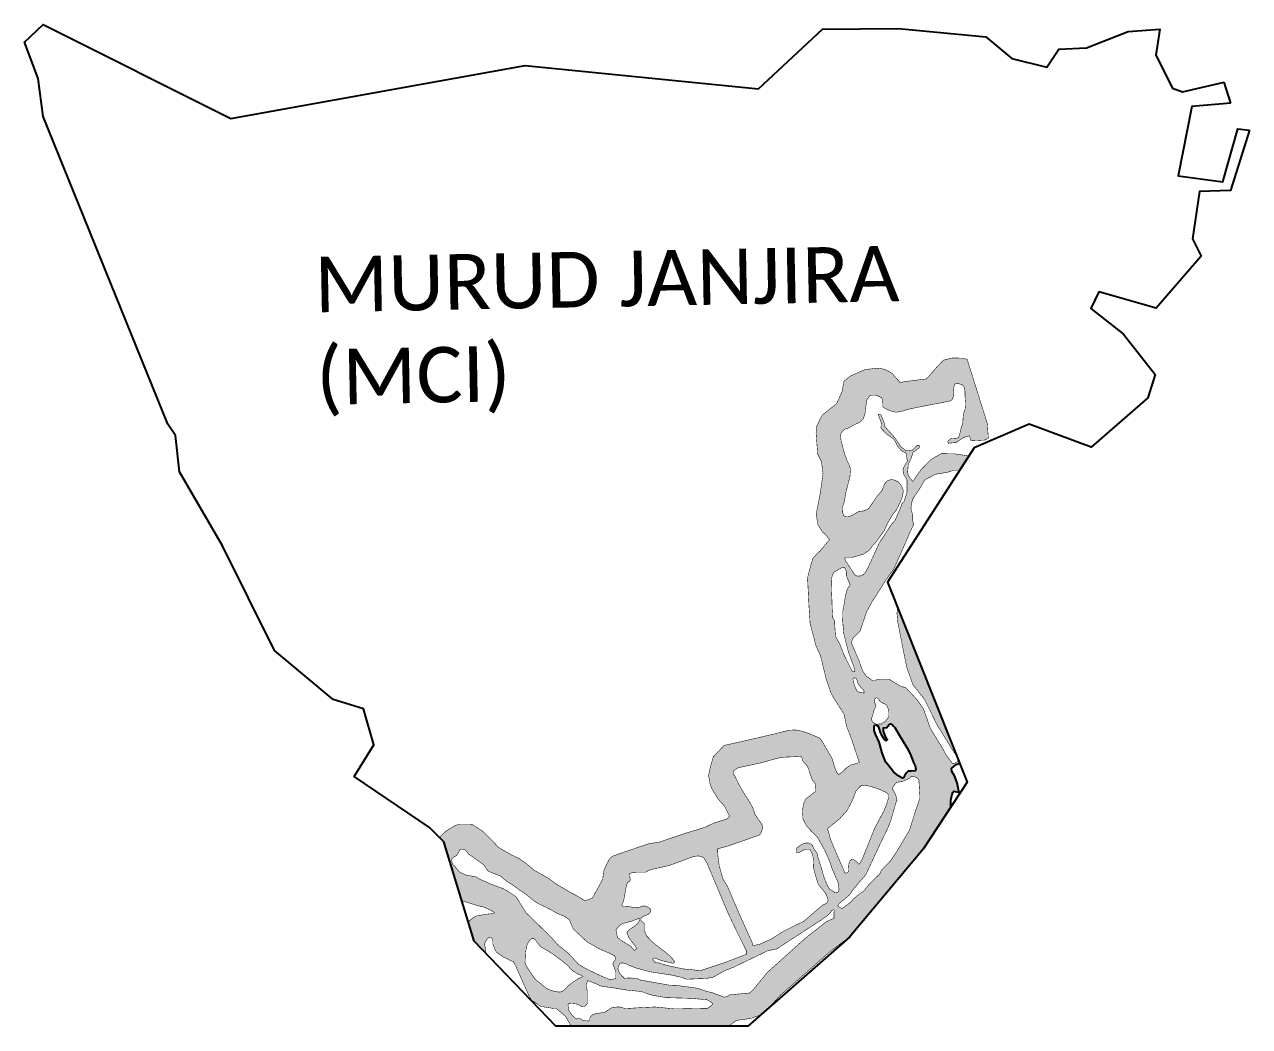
# Model space of a CAD drawing. Header units: metres. Extents: x 283713 to 286112, y 2026363 to 2028326.
import ezdxf

# ---------------------------------------------------------------- set-up
doc = ezdxf.new("R2010")
doc.units = ezdxf.units.M
for name, color, linetype in [('MANGROOVE BUFFER ZONE', 120, 'Continuous'), ('village', 3, 'Continuous'), ('VILLAGE NAME', 250, 'Continuous')]:
    doc.layers.add(name, color=color, linetype=linetype)
doc.styles.get("Standard").update_dxf_attribs({"font": 'simplex.shx'})

msp = doc.modelspace()

# ---------------------------------------------------------------- hatches: boundary and pattern name
at = {"layer": 'MANGROOVE BUFFER ZONE'}
h = msp.add_hatch(dxfattribs=at)
h.set_pattern_fill('GRASS', color=256)
h.paths.add_polyline_path([(285460.1, 2027004.6), (285448.2, 2027017.2), (285443.2, 2027022.4), (285439.3, 2027027), (285435.9, 2027028.2), (285432.1, 2027028.4), (285422.8, 2027033.2), (285417.4, 2027036.7), (285413.2, 2027039), (285406.2, 2027043.7), (285402.7, 2027043.7), (285385.9, 2027043.7), (285381.9, 2027042.6), (285378.2, 2027040.5), (285374.1, 2027040.3), (285367.3, 2027046), (285361.9, 2027049.2), (285354.9, 2027059), (285347.2, 2027080.3), (285332.1, 2027115.4), (285335.8, 2027124), (285349.4, 2027137.8), (285362.8, 2027176.6), (285373, 2027195.2), (285400.9, 2027239.1), (285415.5, 2027259.4), (285438.1, 2027309.9), (285446, 2027328.6), (285454.7, 2027347.7), (285451.8, 2027354.6), (285451.8, 2027367.2), (285449.1, 2027378.3), (285451.4, 2027392.8), (285453.7, 2027398.5), (285464.6, 2027414.1), (285476.4, 2027434.2), (285497.9, 2027445.3), (285503.9, 2027445.9), (285523.5, 2027449.6), (285530.9, 2027452.3), (285544, 2027452.3), (285562.6, 2027481), (285558.3, 2027481.5), (285534.5, 2027485), (285508.3, 2027485.4), (285488, 2027473.7), (285468.5, 2027453.6), (285459.5, 2027440.8), (285453.1, 2027430.9), (285450.9, 2027433.1), (285443.6, 2027443), (285442.6, 2027449.7), (285443.9, 2027464.7), (285448.9, 2027474.8), (285453.8, 2027489.3), (285457.6, 2027490.7), (285461.5, 2027494.1), (285465, 2027496.5), (285466.2, 2027499.4), (285465, 2027501.6), (285461.8, 2027501.9), (285457.9, 2027498.1), (285450.9, 2027491.7), (285444.8, 2027491), (285438, 2027492), (285429.4, 2027499.1), (285417.2, 2027517.2), (285398.3, 2027537.9), (285396.5, 2027546.5), (285393, 2027555.2), (285390.9, 2027561.2), (285384.8, 2027563.1), (285385.5, 2027560.5), (285391.1, 2027545.8), (285390.7, 2027539.3), (285390, 2027535.6), (285400.9, 2027524.4), (285415.8, 2027513.5), (285421.1, 2027504.6), (285422.6, 2027500.6), (285429.9, 2027491.5), (285435, 2027488.8), (285439.4, 2027486.8), (285442.2, 2027470.8), (285437.7, 2027464), (285434.6, 2027457.9), (285433.5, 2027453.5), (285434.8, 2027444.9), (285438.1, 2027439.8), (285441.5, 2027433.9), (285441.5, 2027417.2), (285441.5, 2027412.7), (285441.5, 2027409.8), (285435.7, 2027391.7), (285431.6, 2027387.6), (285430.2, 2027383.4), (285418.1, 2027354.9), (285411.4, 2027347.5), (285397.1, 2027325.6), (285387, 2027310.3), (285364.9, 2027261.8), (285359.3, 2027252), (285354.1, 2027247.4), (285349.9, 2027245.7), (285343.5, 2027245.5), (285338.7, 2027248.6), (285323, 2027272.7), (285320.8, 2027274.6), (285319.9, 2027278.6), (285320.2, 2027282), (285334.3, 2027282.1), (285356.3, 2027288.5), (285368.1, 2027296.7), (285374.9, 2027306.3), (285381.6, 2027312.9), (285387.1, 2027321.2), (285396.6, 2027333.8), (285402.5, 2027347.8), (285410.5, 2027361.1), (285413.1, 2027366), (285421, 2027375.4), (285431.5, 2027398.2), (285433.2, 2027406.3), (285434.1, 2027411.7), (285433.5, 2027416.1), (285429.4, 2027424), (285426.9, 2027427.3), (285424, 2027430.1), (285416.9, 2027433.6), (285410.9, 2027434.8), (285403.4, 2027432.6), (285396.9, 2027425.8), (285395.9, 2027420.7), (285391.9, 2027412.6), (285382.8, 2027402.2), (285366.2, 2027377.5), (285356.5, 2027373.2), (285347.1, 2027372.3), (285340, 2027368.1), (285334.2, 2027364.7), (285332.1, 2027363.8), (285325.5, 2027361.6), (285322.9, 2027361.6), (285317.1, 2027364.1), (285315.5, 2027370), (285314.9, 2027381), (285318.7, 2027390.6), (285321.4, 2027408.2), (285329.6, 2027439.8), (285330.8, 2027454.2), (285328.7, 2027462.3), (285324, 2027471.6), (285318.7, 2027486.3), (285313.6, 2027505.7), (285311.1, 2027517.7), (285312, 2027524.7), (285315.4, 2027529.8), (285320.5, 2027533.8), (285327, 2027535.8), (285338.1, 2027542), (285349.2, 2027547.2), (285355.5, 2027553), (285358.9, 2027562.5), (285361.3, 2027580.8), (285362.6, 2027590.4), (285365.8, 2027595.5), (285368.9, 2027599.1), (285371.5, 2027599.9), (285378.1, 2027600.2), (285381.9, 2027599.7), (285392.2, 2027594.5), (285393.8, 2027586.8), (285394.2, 2027577.2), (285398.6, 2027573.8), (285410.9, 2027568.6), (285417.7, 2027566.9), (285422, 2027566.7), (285426.5, 2027567.6), (285436.1, 2027569.5), (285441.7, 2027572), (285491.4, 2027582.1), (285502.5, 2027583.9), (285512.1, 2027585.8), (285522.5, 2027588.2), (285527.7, 2027589), (285530.6, 2027593.1), (285532.8, 2027599.9), (285532.2, 2027605.9), (285533.7, 2027618.5), (285534.6, 2027621.8), (285540.8, 2027622.7), (285548.5, 2027621), (285552.6, 2027617.5), (285553.4, 2027615), (285555.1, 2027606.5), (285555.1, 2027596.4), (285555.4, 2027590.4), (285555.9, 2027585.5), (285556, 2027580), (285555.2, 2027573.2), (285553.1, 2027566.8), (285551.4, 2027559.7), (285550.7, 2027545.6), (285547.4, 2027535.9), (285546.3, 2027530), (285542.4, 2027516.9), (285538.6, 2027515.7), (285527.5, 2027514.8), (285521.2, 2027509.7), (285522.2, 2027505.5), (285526.3, 2027506.3), (285537.6, 2027507.1), (285544.3, 2027511.7), (285550.4, 2027515.7), (285555.7, 2027518.5), (285563.4, 2027520.3), (285566.8, 2027510.6), (285594.4, 2027512.1), (285600.6, 2027516.4), (285598.6, 2027544.6), (285559, 2027670.9), (285557.1, 2027670.5), (285550.3, 2027672.4), (285545.5, 2027672.5), (285537.2, 2027672.9), (285530.3, 2027672.9), (285512.5, 2027668.5), (285496.7, 2027651.6), (285491.2, 2027645.1), (285479.5, 2027631.9), (285454.5, 2027628.7), (285439.3, 2027627), (285427, 2027624.6), (285426.5, 2027626.6), (285423, 2027630.5), (285416.7, 2027637), (285413.4, 2027642.2), (285408.6, 2027644.9), (285402.4, 2027648.4), (285395.6, 2027651.2), (285381.6, 2027653), (285358.5, 2027649.8), (285331, 2027637.7), (285318, 2027627.6), (285314, 2027606.2), (285303.5, 2027583.3), (285290.2, 2027572.7), (285276.6, 2027561.9), (285271.4, 2027553.9), (285267.2, 2027544.1), (285264.7, 2027539.4), (285263.3, 2027527), (285266.5, 2027484.7), (285273.4, 2027470.7), (285275.3, 2027459.7), (285276.9, 2027446.1), (285271.6, 2027408.5), (285263.5, 2027366.6), (285267, 2027346.1), (285275.9, 2027331.9), (285283.4, 2027325.2), (285289.9, 2027316.6), (285286.5, 2027313.2), (285283.2, 2027309.5), (285280.2, 2027305.8), (285276.3, 2027300.9), (285271.3, 2027294.9), (285264.3, 2027288.3), (285256.9, 2027279.9), (285252.3, 2027264.2), (285246.6, 2027242.3), (285249.3, 2027188.7), (285251.6, 2027153.1), (285263.3, 2027108.3), (285272.2, 2027089.2), (285282.6, 2027045.5), (285291.4, 2027019.4), (285296.2, 2027009.4), (285318.2, 2026974.8), (285323.1, 2026951), (285330.6, 2026931.9), (285348, 2026880.9), (285344.1, 2026878.9), (285337.1, 2026877.1), (285332.7, 2026876.2), (285322.7, 2026869.7), (285317.1, 2026864), (285313, 2026860.5), (285307.7, 2026857), (285305.8, 2026857.6), (285304.5, 2026860.1), (285302.4, 2026864.1), (285300, 2026870.4), (285297.6, 2026878), (285294.7, 2026888.4), (285283.2, 2026907.8), (285277.1, 2026918.7), (285272.8, 2026925.4), (285268.5, 2026929), (285260.1, 2026932.6), (285252.1, 2026936.1), (285243.7, 2026939), (285233.9, 2026942.1), (285223.6, 2026944), (285211.5, 2026943.7), (285181.8, 2026936.4), (285130.3, 2026924.3), (285083.2, 2026913.7), (285062.1, 2026891.7), (285056.5, 2026872.4), (285052.8, 2026855), (285056.1, 2026836.8), (285060.2, 2026827.2), (285071.3, 2026809.2), (285083.9, 2026795), (285093.5, 2026775.8), (285092.3, 2026772.7), (285087.9, 2026769.4), (285062.7, 2026761.6), (285045.8, 2026753.4), (285002.3, 2026740), (284954.6, 2026723.8), (284937.2, 2026721.7), (284896.7, 2026708), (284865.8, 2026697.2), (284859.3, 2026692.5), (284855.4, 2026685.3), (284851.4, 2026677.2), (284847.2, 2026666.6), (284845.6, 2026652.1), (284841.8, 2026645), (284825.3, 2026614.6), (284810.6, 2026609.4), (284804.9, 2026613.2), (284793.9, 2026619.7), (284784.2, 2026624.6), (284754.4, 2026642.2), (284740.9, 2026652.4), (284711.6, 2026669.1), (284696, 2026682.1), (284681.7, 2026692.3), (284667.3, 2026699.1), (284650.9, 2026708.4), (284641.4, 2026714.1), (284626.9, 2026729.6), (284610.2, 2026745.9), (284590.4, 2026758.6), (284583.4, 2026758.8), (284565.3, 2026758.8), (284559.4, 2026758), (284554.1, 2026755.5), (284546.2, 2026750.7), (284537.2, 2026744.7), (284526.8, 2026734.7), (284525.7, 2026733.6), (284534.4, 2026724.7), (284569.7, 2026609.4), (284588.9, 2026603.6), (284601, 2026599.8), (284612.6, 2026597), (284621.6, 2026593), (284626.5, 2026590.9), (284634, 2026585.8), (284633.4, 2026584.7), (284617.4, 2026583), (284611.4, 2026582), (284604.5, 2026580.8), (284597.2, 2026579.3), (284592.6, 2026576.9), (284587.1, 2026572.6), (284582.5, 2026567.9), (284594, 2026530.5), (284617.2, 2026506.2), (284616.8, 2026507.8), (284616.3, 2026513.7), (284614.2, 2026524.2), (284616.3, 2026530.1), (284620.5, 2026536), (284623.3, 2026537.2), (284628.7, 2026536.4), (284630.5, 2026530.5), (284630.2, 2026525.5), (284634.8, 2026513), (284637.3, 2026508.9), (284649.9, 2026499.8), (284657.9, 2026496.2), (284663.5, 2026493), (284670.9, 2026489.9), (284675.4, 2026481.3), (284688.9, 2026450.6), (284700.1, 2026425.6), (284706.1, 2026414.7), (284713, 2026410.2), (284723.1, 2026403.3), (284731.4, 2026401.3), (284748.8, 2026398.5), (284754.4, 2026398.5), (284773, 2026382.9), (284783.8, 2026363.6), (284892.3, 2026363.7), (285091.7, 2026363.8), (285107.6, 2026375.1), (285135.7, 2026378.9), (285154.2, 2026385.7), (285173.3, 2026402.8), (285193.8, 2026424.7), (285289.7, 2026508.9), (285331.7, 2026541), (285472.9, 2026710.8), (285527.3, 2026793.7), (285526.9, 2026806.7), (285529.5, 2026818.1), (285530.9, 2026821.6), (285533.1, 2026824.1), (285541.7, 2026821.9), (285543, 2026824), (285539.8, 2026840.4), (285534.3, 2026854.3), (285529.3, 2026862.9), (285528.2, 2026868.8), (285537.5, 2026876.4), (285544.3, 2026879), (285422.4, 2027185), (285422.1, 2027184.7), (285421.9, 2027170.7), (285423.3, 2027155.6), (285435.4, 2027093.5), (285441.4, 2027065.3), (285453, 2027032.5), (285475.4, 2027004.2), (285488.2, 2026978.7), (285499.6, 2026955.1), (285525, 2026913.8), (285538.3, 2026892.4), (285541, 2026883.5), (285538.8, 2026881.3), (285534.6, 2026878.5), (285530.4, 2026878.7), (285518.3, 2026894.4), (285512.6, 2026905.4), (285487.3, 2026947), (285473.5, 2026985.8)])
h.paths.add_polyline_path([(285377.3, 2026984.2), (285380.7, 2026990.6), (285380.3, 2026992.9), (285377.2, 2026999.5), (285377.5, 2027002.8), (285378.9, 2027005.3), (285379.5, 2027006.3), (285380.9, 2027007), (285382.7, 2027007), (285385.4, 2027004.8), (285387.3, 2027001.3), (285390.8, 2026998.5), (285393.3, 2026997.1), (285396.9, 2026995.4), (285400.9, 2026993.8), (285402.4, 2026991.2), (285404.5, 2026985.3), (285405.3, 2026982.6), (285405.9, 2026979.4), (285405.8, 2026970.1), (285398.2, 2026960.2), (285394, 2026958.1), (285391, 2026955.7), (285385.4, 2026955.6), (285381.5, 2026955.3), (285378.7, 2026956.8), (285376.8, 2026957.7), (285374, 2026959.5), (285371.3, 2026965.7), (285373.5, 2026970.5), (285375.6, 2026978.4)], flags=16)
h.paths.add_polyline_path([(285354.5, 2027016.7), (285349.8, 2027017.7), (285346.8, 2027018.3), (285344.5, 2027019.7), (285342.4, 2027022.4), (285340.5, 2027026.3), (285338.6, 2027030.7), (285335.9, 2027041.6), (285335.2, 2027043.3), (285336, 2027044.9), (285337.5, 2027046), (285341, 2027045.8), (285342.1, 2027045), (285343.3, 2027041.8), (285344, 2027040.4), (285345.8, 2027034), (285352.6, 2027025.9), (285355.2, 2027023.6), (285357.1, 2027020.6), (285357.1, 2027018.1), (285357.1, 2027016.6)], flags=16)
h.paths.add_polyline_path([(285379.5, 2026954.8), (285384.8, 2026951.2), (285386.7, 2026945.5), (285389, 2026938.8), (285390.9, 2026935), (285395.4, 2026928.3), (285398.1, 2026924.5), (285400.5, 2026922.9), (285403, 2026925.4), (285402.1, 2026926.9), (285399.6, 2026931.1), (285397.2, 2026936.3), (285395.3, 2026941.7), (285395.6, 2026948.3), (285402.3, 2026949.1), (285403.9, 2026951.2), (285407.1, 2026955.6), (285409.1, 2026956.1), (285412.2, 2026954.7), (285414.9, 2026951.7), (285417.5, 2026948.7), (285424.6, 2026936.3), (285441.3, 2026910), (285447.5, 2026897.5), (285454.2, 2026880.6), (285457.2, 2026873.5), (285458.8, 2026866.4), (285457.8, 2026863.7), (285449.4, 2026863.6), (285443.9, 2026863.3), (285440.1, 2026860.2), (285436.5, 2026854.3), (285435.2, 2026851.4), (285432.3, 2026849.5), (285425.1, 2026853.7), (285414.8, 2026862.2), (285403.2, 2026877.3), (285399, 2026881.9), (285392.8, 2026899.3), (285386.7, 2026920.4), (285384.4, 2026925.9), (285382.4, 2026930.1), (285379.6, 2026935.9), (285377.2, 2026942.9), (285377.3, 2026952.2)], flags=16)
h.paths.add_polyline_path([(285337, 2027057.9), (285334.8, 2027058.5), (285333.7, 2027060.1), (285327.1, 2027073), (285317, 2027093.7), (285309.6, 2027112.9), (285301.4, 2027127.4), (285300.1, 2027145.9), (285299.6, 2027158.2), (285295.9, 2027164.3), (285295, 2027179.5), (285294.2, 2027203.9), (285293.7, 2027213.1), (285293, 2027239.1), (285295.3, 2027246.6), (285297.7, 2027252.8), (285304.3, 2027256.7), (285315.3, 2027262.9), (285318.6, 2027262.7), (285319.7, 2027261.2), (285321.6, 2027257.9), (285322.5, 2027253.4), (285322.5, 2027246.6), (285325.6, 2027238.9), (285327.1, 2027236), (285330, 2027228.4), (285325.6, 2027222.2), (285323.8, 2027218.1), (285320.6, 2027206.4), (285319.7, 2027199.1), (285317.5, 2027187), (285315.7, 2027177.8), (285315.5, 2027156.3), (285317.5, 2027133), (285321.4, 2027117.1), (285327.1, 2027095.6), (285337.2, 2027068.3), (285339.5, 2027058.5)], flags=16)
h.paths.add_polyline_path([(285235.3, 2026891), (285237.4, 2026882.8), (285246.7, 2026872.8), (285256.4, 2026844.5), (285260.6, 2026841.9), (285262.5, 2026833), (285262.2, 2026826.6), (285262.2, 2026823.8), (285260.4, 2026821.9), (285257.8, 2026820.3), (285256.4, 2026818.9), (285252.1, 2026815.8), (285249.2, 2026813.5), (285243.3, 2026809.2), (285239.9, 2026802.4), (285236.5, 2026787.7), (285237.7, 2026769.5), (285245.1, 2026755.3), (285266.1, 2026733.7), (285279.6, 2026709.7), (285289.5, 2026688), (285294.8, 2026671.9), (285300.9, 2026657.8), (285306.2, 2026645.8), (285308.4, 2026631.7), (285306.5, 2026626.9), (285303, 2026625.4), (285300.7, 2026624.9), (285299, 2026626.7), (285289.5, 2026632.3), (285285.8, 2026638.7), (285283.5, 2026643.7), (285278, 2026658.3), (285271.8, 2026679.6), (285267.3, 2026693.4), (285265.4, 2026702.6), (285259.5, 2026710.7), (285255.3, 2026719.6), (285250, 2026722.3), (285245.5, 2026722.8), (285239.7, 2026721.9), (285236.3, 2026720.2), (285233.4, 2026718.8), (285228.9, 2026715.6), (285225.8, 2026712.7), (285224.5, 2026710.3), (285224.2, 2026704.6), (285228.3, 2026703.7), (285231.8, 2026704.7), (285238.9, 2026708.9), (285242.4, 2026709.8), (285251, 2026709.8), (285252.8, 2026707.3), (285255.6, 2026701.8), (285258.5, 2026690.4), (285257.9, 2026675.6), (285261.7, 2026660.5), (285267.6, 2026641.7), (285278.2, 2026628.7), (285283.2, 2026621.5), (285286.1, 2026613.4), (285287, 2026608.8), (285283.1, 2026604.2), (285275.9, 2026600.7), (285255.5, 2026583.2), (285238.9, 2026568.8), (285219, 2026559.4), (285196.1, 2026547.9), (285176.7, 2026534.8), (285152.9, 2026524.2), (285139.8, 2026521.5), (285138.7, 2026526.6), (285134.1, 2026536.7), (285115.3, 2026578.1), (285093.3, 2026629.6), (285090.2, 2026637), (285081.1, 2026651.9), (285073.7, 2026677.8), (285071, 2026698.4), (285070.5, 2026711.1), (285092.7, 2026717.3), (285126.5, 2026729.1), (285153.1, 2026738.6), (285154.4, 2026740.1), (285157.6, 2026748.5), (285158.9, 2026752.8), (285159.1, 2026755.9), (285154.7, 2026762.7), (285143.8, 2026778.6), (285139.8, 2026790.6), (285134.7, 2026800.4), (285123.7, 2026817.9), (285112.6, 2026836.5), (285105.1, 2026852.2), (285102.3, 2026856.3), (285101.3, 2026859.5), (285102.6, 2026865), (285110.7, 2026870), (285155.9, 2026879.8), (285184.7, 2026887.9), (285189.3, 2026889), (285199.8, 2026890.8), (285224, 2026891.7), (285230.7, 2026892.7)], flags=16)
h.paths.add_polyline_path([(285352.2, 2026835.9), (285365.5, 2026834.5), (285376.3, 2026831.7), (285387.6, 2026827.5), (285400.7, 2026821.7), (285405.3, 2026817), (285405.3, 2026811.1), (285402.5, 2026801.8), (285396.2, 2026785.4), (285378.4, 2026752.4), (285353.5, 2026690.5), (285348.5, 2026681.6), (285346.8, 2026681.1), (285343.4, 2026685.4), (285336.6, 2026690.2), (285333.1, 2026690.1), (285330.2, 2026688.6), (285328.1, 2026684.3), (285327.1, 2026678.4), (285327.5, 2026669.4), (285325.5, 2026664.7), (285321.9, 2026663.6), (285319.9, 2026663.9), (285317.6, 2026669.2), (285310.6, 2026685.5), (285306.9, 2026693.6), (285292.6, 2026727.2), (285285.7, 2026750.7), (285309.4, 2026770), (285324.1, 2026786.3), (285335.1, 2026807.2), (285341.9, 2026825.4)], flags=16)
h.paths.add_polyline_path([(285422, 2026841.6), (285432.2, 2026843), (285440.8, 2026847), (285445.1, 2026848.9), (285448.9, 2026852.2), (285451.7, 2026853.4), (285459.8, 2026851.1), (285464.6, 2026847), (285466.7, 2026811.4), (285454.6, 2026774.5), (285446.3, 2026747.9), (285421.3, 2026705.8), (285409.4, 2026688), (285391.8, 2026670.2), (285387.7, 2026661.6), (285368.2, 2026642.8), (285356.1, 2026628), (285346.7, 2026621.7), (285335.8, 2026612.2), (285330.3, 2026605.9), (285314.2, 2026594.3), (285309.1, 2026596.5), (285305.9, 2026599.6), (285307.1, 2026602.5), (285314.7, 2026609.1), (285328.8, 2026620.8), (285335.4, 2026630.6), (285340, 2026636.2), (285345, 2026642.5), (285360.7, 2026660.5), (285366.5, 2026672.9), (285388.7, 2026720.6), (285404.2, 2026753), (285409.6, 2026766.2), (285419.2, 2026800), (285421.8, 2026806.4), (285420.6, 2026812.3), (285419.4, 2026815.7), (285417.3, 2026821.8), (285412.8, 2026828), (285414.4, 2026832.8), (285418, 2026838)], flags=16)
h.paths.add_polyline_path([(285298.9, 2026591.8), (285298.6, 2026588.9), (285298.5, 2026575.2), (285282.8, 2026568), (285240.6, 2026534.6), (285221.8, 2026517.5), (285167.5, 2026468.7), (285143, 2026438.4), (285133.9, 2026428.9), (285094.6, 2026425.2), (285091, 2026422.9), (285083.6, 2026420.5), (285074.6, 2026423.7), (285068.4, 2026426.2), (285060.3, 2026429.3), (285046.6, 2026432.6), (285031.8, 2026438), (284990.6, 2026443.6), (284975.5, 2026444.2), (284918.9, 2026454.3), (284913.5, 2026456.8), (284898.5, 2026458.3), (284887.7, 2026457.6), (284879.1, 2026466.4), (284875.5, 2026475.2), (284875.7, 2026478.8), (284877.2, 2026482.3), (284878.4, 2026485.3), (284879.5, 2026486.8), (284881.7, 2026487.7), (284885.6, 2026487.7), (284892.9, 2026485.1), (284901.2, 2026481.2), (284912.7, 2026477.1), (284938.4, 2026470.3), (284980.5, 2026463.8), (284998.2, 2026459.8), (285009.9, 2026455.8), (285047.4, 2026457.2), (285061.6, 2026459.6), (285085.2, 2026472.9), (285102.9, 2026479.7), (285121.2, 2026488.6), (285168.1, 2026511.3), (285186.8, 2026515.4), (285272.4, 2026571.2), (285281.8, 2026577.8), (285288.3, 2026582.6), (285291.1, 2026585.6), (285294.2, 2026590.6), (285296.6, 2026591.8)], flags=16)
h.paths.add_polyline_path([(285044, 2026692.7), (285050, 2026682.5), (285090.4, 2026586.6), (285106.7, 2026552.1), (285126.8, 2026511.7), (285126.9, 2026504.6), (285087.7, 2026489.6), (285037, 2026472.6), (285002, 2026476.1), (284969.2, 2026483.3), (284955.8, 2026487.5), (284947.7, 2026489), (284944, 2026493), (284943.7, 2026496.7), (284946.2, 2026497.5), (284962.6, 2026491.7), (284982.4, 2026487), (284984.3, 2026487.8), (284986.2, 2026489), (284986.9, 2026490.6), (284974.8, 2026503.6), (284945.6, 2026526.1), (284931.3, 2026540.8), (284927.2, 2026551.3), (284927.2, 2026559.2), (284927.4, 2026563.5), (284924, 2026567.2), (284920.2, 2026571.3), (284920.2, 2026574.3), (284922.4, 2026577.1), (284927.1, 2026579.9), (284931.8, 2026581.5), (284935.5, 2026583.5), (284938.8, 2026587), (284938.6, 2026593.7), (284936.8, 2026595.2), (284934.7, 2026596.2), (284932.2, 2026597.9), (284928.6, 2026599.3), (284924.7, 2026599.2), (284922, 2026598.6), (284919.2, 2026597.4), (284916.3, 2026596), (284908.7, 2026595.7), (284903.6, 2026596.8), (284899.9, 2026597.4), (284896.6, 2026597.9), (284889.6, 2026598.1), (284884.3, 2026599.1), (284882.9, 2026600), (284886.6, 2026610.2), (284891.8, 2026638.5), (284894.1, 2026645.4), (284898.4, 2026647.6), (284900.1, 2026651.5), (284897.4, 2026657.2), (284897.4, 2026660.8), (284898.5, 2026662.8), (284904.7, 2026665.1), (284915.6, 2026665.6), (284930.4, 2026665.6), (284934.3, 2026668.3), (284937.3, 2026669.5), (284942.4, 2026671.2), (284975.5, 2026678.4), (285003.8, 2026688.8), (285023.8, 2026696.4), (285032.7, 2026697.3), (285040.2, 2026696)], flags=16)
h.paths.add_polyline_path([(284917.8, 2026574.7), (284918.2, 2026573.6), (284915.5, 2026566.4), (284906.8, 2026558.8), (284898.2, 2026553.4), (284892.8, 2026547), (284897.4, 2026535.8), (284905.7, 2026525.3), (284907.6, 2026522.9), (284909.4, 2026521.2), (284911.4, 2026516.7), (284910.8, 2026514.2), (284909.2, 2026513.1), (284907.4, 2026512.3), (284900, 2026520.8), (284892.1, 2026525.4), (284881.7, 2026531.7), (284875, 2026537.2), (284872.5, 2026545.3), (284871.5, 2026552.4), (284877.1, 2026559.5), (284881.9, 2026563.6), (284888.5, 2026565.8), (284902.2, 2026569.6), (284915.1, 2026574.4), (284914.7, 2026574.7), (284917.2, 2026574.6)], flags=16)
h.paths.add_polyline_path([(285050, 2026415.5), (285056.8, 2026411.2), (285059.6, 2026409.7), (285060.5, 2026407.9), (285059.7, 2026405.7), (285056.7, 2026402.4), (285050.5, 2026398.8), (284986.9, 2026397.6), (284947.3, 2026401.4), (284915.2, 2026399.8), (284889.7, 2026398.2), (284884.5, 2026399.9), (284880, 2026401.3), (284873.9, 2026401.3), (284863.2, 2026400.3), (284859.9, 2026397.8), (284849.4, 2026391), (284834.3, 2026388.6), (284827.3, 2026387), (284823.9, 2026384.9), (284820.4, 2026380), (284820.3, 2026376.7), (284817.7, 2026373.8), (284810, 2026374.5), (284804.4, 2026376.3), (284803.1, 2026378), (284798.5, 2026379), (284793.8, 2026377.9), (284784.8, 2026385.9), (284779.5, 2026394.1), (284778, 2026401.1), (284777.6, 2026406.9), (284779.4, 2026407.9), (284785.6, 2026408.2), (284794.1, 2026407.3), (284796.7, 2026406.4), (284803.1, 2026402.9), (284810.1, 2026402.1), (284815.8, 2026408.5), (284815.8, 2026433.6), (284813.7, 2026436.9), (284813, 2026443.2), (284815.9, 2026453), (284820.9, 2026451.5), (284829.5, 2026448.1), (284842.6, 2026442.1), (284865.7, 2026439), (284892.6, 2026434.5), (284920.7, 2026431.7), (284941.6, 2026424.5), (284969.7, 2026419.7), (285020.5, 2026418.2)], flags=16)
h.paths.add_polyline_path([(284868.6, 2026501.7), (284870.9, 2026497.8), (284870.6, 2026494.8), (284869.3, 2026493.1), (284865.2, 2026485.5), (284871.2, 2026471), (284871.2, 2026456.8), (284867.3, 2026456.4), (284865.4, 2026455.5), (284863.1, 2026455.2), (284856.7, 2026455.9), (284841.2, 2026462.7), (284829.7, 2026468), (284815.3, 2026475), (284806.4, 2026479.9), (284797.8, 2026485.4), (284777.5, 2026507.4), (284767.1, 2026515.6), (284757.4, 2026523.3), (284745.9, 2026536.5), (284711.3, 2026570.6), (284695.3, 2026586), (284675.9, 2026617.3), (284660.1, 2026627.8), (284649.9, 2026633.4), (284626, 2026642.3), (284603.3, 2026652.4), (284597.9, 2026656.2), (284585.4, 2026658.4), (284578.8, 2026659.5), (284564.8, 2026665.9), (284557.3, 2026675.3), (284555.5, 2026677.7), (284552.3, 2026679.9), (284550.6, 2026683.1), (284549.8, 2026689.9), (284550.6, 2026691.8), (284554.4, 2026695.6), (284559.6, 2026698.1), (284563.4, 2026704.3), (284565.8, 2026710), (284568.8, 2026710.8), (284574, 2026710), (284576.2, 2026709.2), (284580, 2026704.8), (284582.1, 2026701.6), (284612.2, 2026680.3), (284616.7, 2026674), (284618.5, 2026671), (284621.7, 2026667.4), (284626.4, 2026665.3), (284645.8, 2026657.7), (284656, 2026648.7), (284672.5, 2026638.2), (284681.9, 2026630.8), (284691.2, 2026625.2), (284702.7, 2026616.1), (284707.6, 2026611.6), (284714.1, 2026607.3), (284721.1, 2026603), (284733.4, 2026597.3), (284747.3, 2026590), (284755.6, 2026585.2), (284764.7, 2026581.4), (284769.5, 2026579.6), (284780, 2026572.5), (284787.7, 2026554.6), (284796.7, 2026546), (284814.5, 2026529.2), (284838, 2026515.7), (284858.7, 2026506.7)], flags=16)
h.paths.add_polyline_path([(284806.6, 2026461.1), (284797, 2026456.5), (284782.8, 2026446.9), (284767.7, 2026432.6), (284762.7, 2026430.7), (284758.8, 2026430.6), (284748, 2026432.8), (284735.8, 2026437.4), (284712.6, 2026456.3), (284696.3, 2026480.9), (284693.2, 2026487.4), (284693.6, 2026490.7), (284694.3, 2026508.2), (284695.8, 2026515.4), (284696.8, 2026521.2), (284698.2, 2026524.9), (284700.5, 2026529), (284702.8, 2026532.3), (284705, 2026534.2), (284706.4, 2026535), (284708.6, 2026535.2), (284711.5, 2026535.1), (284713.5, 2026533.2), (284717.6, 2026527.1), (284725.3, 2026518.6), (284739.1, 2026510.8), (284750.3, 2026503.4), (284773.9, 2026485.3), (284777.6, 2026482.2), (284782.7, 2026475.8), (284787.5, 2026472), (284795.3, 2026466.9), (284802.7, 2026463.8)], flags=16)

# ---------------------------------------------------------------- linework, layer by layer
at = {"color": 3, "flags": 128}
msp.add_lwpolyline([(286075.6, 2028172.4), (286062.3, 2028213.4)], dxfattribs=at)
at = {"layer": 'MANGROOVE BUFFER ZONE', "const_width": 1, "flags": 128}
for points in [[(285562.6, 2027481), (285558.3, 2027481.5), (285534.5, 2027485), (285508.3, 2027485.4), (285488, 2027473.7), (285468.5, 2027453.6), (285459.5, 2027440.8), (285453.1, 2027430.9), (285450.9, 2027433.1), (285443.6, 2027443), (285442.6, 2027449.7), (285443.9, 2027464.7), (285448.9, 2027474.8), (285453.8, 2027489.3), (285457.6, 2027490.7), (285461.5, 2027494.1), (285465, 2027496.5), (285466.2, 2027499.4), (285465, 2027501.6), (285461.8, 2027501.9), (285457.9, 2027498.1), (285450.9, 2027491.7), (285444.8, 2027491), (285438, 2027492), (285429.4, 2027499.1), (285417.2, 2027517.2), (285398.3, 2027537.9), (285396.5, 2027546.5), (285393, 2027555.2), (285390.9, 2027561.2), (285384.8, 2027563.1), (285385.5, 2027560.5), (285391.1, 2027545.8), (285390.7, 2027539.3), (285390, 2027535.6), (285400.9, 2027524.4), (285415.8, 2027513.5), (285421.1, 2027504.6), (285422.6, 2027500.6), (285429.9, 2027491.5), (285435, 2027488.8), (285439.4, 2027486.8), (285442.2, 2027470.8), (285437.7, 2027464), (285434.6, 2027457.9), (285433.5, 2027453.5), (285434.8, 2027444.9), (285438.1, 2027439.8), (285441.5, 2027433.9), (285441.5, 2027417.2), (285441.5, 2027412.7), (285441.5, 2027409.8), (285435.7, 2027391.7), (285431.6, 2027387.6), (285430.2, 2027383.4), (285418.1, 2027354.9), (285411.4, 2027347.5), (285397.1, 2027325.6), (285387, 2027310.3), (285364.9, 2027261.8), (285359.3, 2027252), (285354.1, 2027247.4), (285349.9, 2027245.7), (285343.5, 2027245.5), (285338.7, 2027248.6), (285323, 2027272.7), (285320.8, 2027274.6), (285319.9, 2027278.6), (285320.2, 2027282), (285334.3, 2027282.1), (285356.3, 2027288.5), (285368.1, 2027296.7), (285374.9, 2027306.3), (285381.6, 2027312.9), (285387.1, 2027321.2), (285396.6, 2027333.8), (285402.5, 2027347.8), (285410.5, 2027361.1), (285413.1, 2027366), (285421, 2027375.4), (285431.5, 2027398.2), (285433.2, 2027406.3), (285434.1, 2027411.7), (285433.5, 2027416.1), (285429.4, 2027424), (285426.9, 2027427.3), (285424, 2027430.1), (285416.9, 2027433.6), (285410.9, 2027434.8), (285403.4, 2027432.6), (285396.9, 2027425.8), (285395.9, 2027420.7), (285391.9, 2027412.6), (285382.8, 2027402.2), (285366.2, 2027377.5), (285356.5, 2027373.2), (285347.1, 2027372.3), (285340, 2027368.1), (285334.2, 2027364.7), (285332.1, 2027363.8), (285325.5, 2027361.6), (285322.9, 2027361.6), (285317.1, 2027364.1), (285315.5, 2027370), (285314.9, 2027381), (285318.7, 2027390.6), (285321.4, 2027408.2), (285329.6, 2027439.8), (285330.8, 2027454.2), (285328.7, 2027462.3), (285324, 2027471.6), (285318.7, 2027486.3), (285313.6, 2027505.7), (285311.1, 2027517.7), (285312, 2027524.7), (285315.4, 2027529.8), (285320.5, 2027533.8), (285327, 2027535.8), (285338.1, 2027542), (285349.2, 2027547.2), (285355.5, 2027553), (285358.9, 2027562.5), (285361.3, 2027580.8), (285362.6, 2027590.4), (285365.8, 2027595.5), (285368.9, 2027599.1), (285371.5, 2027599.9), (285378.1, 2027600.2), (285381.9, 2027599.7), (285392.2, 2027594.5), (285393.8, 2027586.8), (285394.2, 2027577.2), (285398.6, 2027573.8), (285410.9, 2027568.6), (285417.7, 2027566.9), (285422, 2027566.7), (285426.5, 2027567.6), (285436.1, 2027569.5), (285441.7, 2027572), (285491.4, 2027582.1), (285502.5, 2027583.9), (285512.1, 2027585.8), (285522.5, 2027588.2), (285527.7, 2027589), (285530.6, 2027593.1), (285532.8, 2027599.9), (285532.2, 2027605.9), (285533.7, 2027618.5), (285534.6, 2027621.8), (285539.4, 2027622.5), (285541.7, 2027622.5), (285548.5, 2027621), (285552.6, 2027617.5), (285553.4, 2027615), (285555.1, 2027606.5), (285555.1, 2027596.4), (285555.4, 2027590.4), (285555.9, 2027585.5), (285556, 2027580), (285555.2, 2027573.2), (285553.1, 2027566.8), (285551.4, 2027559.7), (285550.7, 2027545.6), (285547.4, 2027535.9), (285546.3, 2027530), (285542.4, 2027516.9), (285538.6, 2027515.7), (285527.5, 2027514.8), (285521.2, 2027509.7), (285522.2, 2027505.5), (285526.3, 2027506.3), (285537.6, 2027507.1), (285544.3, 2027511.7), (285550.4, 2027515.7), (285555.7, 2027518.5), (285563.4, 2027520.3), (285566.8, 2027510.6), (285594.4, 2027512.1), (285600.6, 2027516.4), (285598.6, 2027544.6), (285559, 2027670.9), (285557.1, 2027670.5), (285550.3, 2027672.4), (285545.5, 2027672.5), (285537.2, 2027672.9), (285530.3, 2027672.9), (285512.5, 2027668.5), (285496.7, 2027651.6), (285491.2, 2027645.1), (285479.5, 2027631.9), (285454.5, 2027628.7), (285439.3, 2027627), (285427, 2027624.6), (285426.5, 2027626.6), (285423, 2027630.5), (285416.7, 2027637), (285413.4, 2027642.2), (285408.6, 2027644.9), (285402.4, 2027648.4), (285395.6, 2027651.2), (285381.6, 2027653), (285358.5, 2027649.8), (285331, 2027637.7), (285318, 2027627.6), (285314, 2027606.2), (285303.5, 2027583.3), (285290.2, 2027572.7), (285276.6, 2027561.9), (285271.4, 2027553.9), (285267.2, 2027544.1), (285264.7, 2027539.4), (285263.3, 2027527), (285266.5, 2027484.7), (285273.4, 2027470.7), (285275.3, 2027459.7), (285276.9, 2027446.1), (285271.6, 2027408.5), (285263.5, 2027366.6), (285267, 2027346.1), (285275.9, 2027331.9), (285283.4, 2027325.2), (285289.9, 2027316.6), (285286.5, 2027313.2), (285283.2, 2027309.5), (285280.2, 2027305.8), (285276.3, 2027300.9), (285271.3, 2027294.9), (285264.3, 2027288.3), (285256.9, 2027279.9), (285252.3, 2027264.2), (285246.6, 2027242.3), (285249.3, 2027188.7), (285251.6, 2027153.1), (285263.3, 2027108.3), (285272.2, 2027089.2), (285282.6, 2027045.5), (285291.4, 2027019.4), (285296.2, 2027009.4), (285318.2, 2026974.8), (285323.1, 2026951), (285330.6, 2026931.9), (285348, 2026880.9), (285344.1, 2026878.9), (285337.1, 2026877.1), (285332.7, 2026876.2), (285322.7, 2026869.7), (285317.1, 2026864), (285313, 2026860.5), (285307.7, 2026857), (285305.8, 2026857.6), (285304.5, 2026860.1), (285302.4, 2026864.1), (285300, 2026870.4), (285297.6, 2026878), (285294.7, 2026888.4), (285283.2, 2026907.8), (285277.1, 2026918.7), (285272.8, 2026925.4), (285268.5, 2026929), (285260.1, 2026932.6), (285252.1, 2026936.1), (285243.7, 2026939), (285233.9, 2026942.1), (285223.6, 2026944), (285211.5, 2026943.7), (285181.8, 2026936.4), (285130.3, 2026924.3), (285083.2, 2026913.7), (285062.1, 2026891.7), (285056.5, 2026872.4), (285052.8, 2026855), (285056.1, 2026836.8), (285060.2, 2026827.2), (285071.3, 2026809.2), (285083.9, 2026795), (285093.5, 2026775.8), (285092.3, 2026772.7), (285087.9, 2026769.4), (285062.7, 2026761.6), (285045.8, 2026753.4), (285002.3, 2026740), (284954.6, 2026723.8), (284937.2, 2026721.7), (284896.7, 2026708), (284865.8, 2026697.2), (284859.3, 2026692.5), (284855.4, 2026685.3), (284851.4, 2026677.2), (284847.2, 2026666.6), (284845.6, 2026652.1), (284841.8, 2026645), (284825.3, 2026614.6), (284810.6, 2026609.4), (284804.9, 2026613.2), (284793.9, 2026619.7), (284784.2, 2026624.6), (284754.4, 2026642.2), (284740.9, 2026652.4), (284711.6, 2026669.1), (284696, 2026682.1), (284681.7, 2026692.3), (284667.3, 2026699.1), (284650.9, 2026708.4), (284641.4, 2026714.1), (284626.9, 2026729.6), (284610.2, 2026745.9), (284590.4, 2026758.6), (284583.4, 2026758.8), (284565.3, 2026758.8), (284559.4, 2026758), (284554.1, 2026755.5), (284546.2, 2026750.7), (284537.2, 2026744.7), (284526.8, 2026734.7), (284525.7, 2026733.6)], [(285422.4, 2027185), (285422.1, 2027184.7), (285421.9, 2027170.7), (285423.3, 2027155.6), (285435.4, 2027093.5), (285441.4, 2027065.3), (285453, 2027032.5), (285475.4, 2027004.2), (285488.2, 2026978.7), (285499.6, 2026955.1), (285525, 2026913.8), (285538.3, 2026892.4), (285541, 2026883.5), (285538.8, 2026881.3), (285534.6, 2026878.5), (285530.4, 2026878.7), (285518.3, 2026894.4), (285512.6, 2026905.4), (285487.3, 2026947), (285473.5, 2026985.8), (285460.1, 2027004.6), (285448.2, 2027017.2), (285443.2, 2027022.4), (285439.3, 2027027), (285435.9, 2027028.2), (285432.1, 2027028.4), (285422.8, 2027033.2), (285417.4, 2027036.7), (285413.2, 2027039), (285406.2, 2027043.7), (285402.7, 2027043.7), (285385.9, 2027043.7), (285381.9, 2027042.6), (285378.2, 2027040.5), (285374.1, 2027040.3), (285367.3, 2027046), (285361.9, 2027049.2), (285354.9, 2027059), (285347.2, 2027080.3), (285332.1, 2027115.4), (285335.8, 2027124), (285349.4, 2027137.8), (285362.8, 2027176.6), (285373, 2027195.2), (285400.9, 2027239.1), (285415.5, 2027259.4), (285438.1, 2027309.9), (285446, 2027328.6), (285454.7, 2027347.7), (285451.8, 2027354.6), (285451.8, 2027367.2), (285449.1, 2027378.3), (285451.4, 2027392.8), (285453.7, 2027398.5), (285464.6, 2027414.1), (285476.4, 2027434.2), (285497.9, 2027445.3), (285503.9, 2027445.9), (285523.5, 2027449.6), (285530.9, 2027452.3), (285544, 2027452.3)], [(284569.7, 2026609.4), (284588.9, 2026603.6), (284601, 2026599.8), (284612.6, 2026597), (284621.6, 2026593), (284626.5, 2026590.9), (284634, 2026585.8), (284633.4, 2026584.7), (284617.4, 2026583), (284611.4, 2026582), (284604.5, 2026580.8), (284597.2, 2026579.3), (284592.6, 2026576.9), (284587.1, 2026572.6), (284582.5, 2026567.9)], [(284617.2, 2026506.2), (284616.8, 2026507.8), (284616.3, 2026513.7), (284614.2, 2026524.2), (284616.3, 2026530.1), (284620.5, 2026536), (284623.3, 2026537.2), (284628, 2026536.5), (284629, 2026535.5), (284630.5, 2026530.5), (284630.2, 2026525.5), (284634.8, 2026513), (284637.3, 2026508.9), (284649.9, 2026499.8), (284657.9, 2026496.2), (284663.5, 2026493), (284670.9, 2026489.9), (284675.4, 2026481.3), (284688.9, 2026450.6), (284700.1, 2026425.6), (284706.1, 2026414.7), (284713, 2026410.2), (284723.1, 2026403.3), (284731.4, 2026401.3), (284748.8, 2026398.5), (284754.4, 2026398.5), (284773, 2026382.9), (284783.8, 2026363.6)], [(285091.7, 2026363.8), (285107.6, 2026375.1), (285135.7, 2026378.9), (285154.2, 2026385.7), (285173.3, 2026402.8), (285193.8, 2026424.7), (285289.7, 2026508.9), (285331.7, 2026541)]]:
    msp.add_lwpolyline(points, dxfattribs=at)
for points in [[(285318.6, 2027262.7), (285319.7, 2027261.2), (285321.6, 2027257.9), (285322.5, 2027253.4), (285322.5, 2027246.6), (285325.6, 2027238.9), (285327.1, 2027236), (285330, 2027228.4), (285325.6, 2027222.2), (285323.8, 2027218.1), (285320.6, 2027206.4), (285319.7, 2027199.1), (285317.5, 2027187), (285315.7, 2027177.8), (285315.5, 2027156.3), (285317.5, 2027133), (285321.4, 2027117.1), (285327.1, 2027095.6), (285337.2, 2027068.3), (285339.5, 2027058.5), (285337, 2027057.9), (285334.8, 2027058.5), (285333.7, 2027060.1), (285327.1, 2027073), (285317, 2027093.7), (285309.6, 2027112.9), (285301.4, 2027127.4), (285300.1, 2027145.9), (285299.6, 2027158.2), (285295.9, 2027164.3), (285295, 2027179.5), (285294.2, 2027203.9), (285293.7, 2027213.1), (285293, 2027239.1), (285295.3, 2027246.6), (285297.7, 2027252.8), (285304.3, 2027256.7), (285315.3, 2027262.9)], [(285340.6, 2027045.9), (285341.4, 2027045.5), (285342.1, 2027045), (285343.3, 2027041.8), (285344, 2027040.4), (285345.8, 2027034), (285352.6, 2027025.9), (285355.2, 2027023.6), (285357.1, 2027020.6), (285357.1, 2027018.1), (285357.1, 2027016.6), (285354.5, 2027016.7), (285349.8, 2027017.7), (285346.8, 2027018.3), (285344.5, 2027019.7), (285342.4, 2027022.4), (285340.5, 2027026.3), (285338.6, 2027030.7), (285335.9, 2027041.6), (285335.2, 2027043.3), (285336, 2027044.9), (285337.5, 2027045.9), (285338, 2027045.9)], [(285380.9, 2027007), (285382.7, 2027007), (285385.4, 2027004.8), (285387.3, 2027001.3), (285390.8, 2026998.5), (285393.3, 2026997.1), (285396.9, 2026995.4), (285400.9, 2026993.8), (285402.4, 2026991.2), (285404.5, 2026985.3), (285405.3, 2026982.6), (285405.9, 2026979.4), (285405.8, 2026970.1), (285398.2, 2026960.2), (285394, 2026958.1), (285391, 2026955.7), (285385.4, 2026955.6), (285381.5, 2026955.3), (285378.7, 2026956.8), (285376.8, 2026957.7), (285374, 2026959.5), (285371.3, 2026965.7), (285373.5, 2026970.5), (285375.6, 2026978.4), (285377.3, 2026984.2), (285380.7, 2026990.6), (285380.3, 2026992.9), (285377.2, 2026999.5), (285377.5, 2027002.8), (285378.9, 2027005.3), (285379.5, 2027006.3)], [(285230.7, 2026892.7), (285235.3, 2026891), (285237.4, 2026882.8), (285246.7, 2026872.8), (285256.4, 2026844.5), (285260.6, 2026841.9), (285262.5, 2026833), (285262.2, 2026826.6), (285262.2, 2026823.8), (285260.4, 2026821.9), (285257.8, 2026820.3), (285256.4, 2026818.9), (285252.1, 2026815.8), (285249.2, 2026813.5), (285243.3, 2026809.2), (285239.9, 2026802.4), (285236.5, 2026787.7), (285237.7, 2026769.5), (285245.1, 2026755.3), (285266.1, 2026733.7), (285279.6, 2026709.7), (285289.5, 2026688), (285294.8, 2026671.9), (285300.9, 2026657.8), (285306.2, 2026645.8), (285308.4, 2026631.7), (285306.5, 2026626.9), (285303, 2026625.4), (285300.7, 2026624.9), (285299, 2026626.7), (285289.5, 2026632.3), (285285.8, 2026638.7), (285283.5, 2026643.7), (285278, 2026658.3), (285271.8, 2026679.6), (285267.3, 2026693.4), (285265.4, 2026702.6), (285259.5, 2026710.7), (285255.3, 2026719.6), (285250, 2026722.3), (285245.5, 2026722.8), (285239.7, 2026721.9), (285236.3, 2026720.2), (285233.4, 2026718.8), (285228.9, 2026715.6), (285225.8, 2026712.7), (285224.5, 2026710.3), (285224.2, 2026704.6), (285228.3, 2026703.7), (285231.8, 2026704.7), (285238.9, 2026708.9), (285242.4, 2026709.8), (285251, 2026709.8), (285252.8, 2026707.3), (285255.6, 2026701.8), (285258.5, 2026690.4), (285257.9, 2026675.6), (285261.7, 2026660.5), (285267.6, 2026641.7), (285278.2, 2026628.7), (285283.2, 2026621.5), (285286.1, 2026613.4), (285287, 2026608.8), (285283.1, 2026604.2), (285275.9, 2026600.7), (285255.5, 2026583.2), (285238.9, 2026568.8), (285219, 2026559.4), (285196.1, 2026547.9), (285176.7, 2026534.8), (285152.9, 2026524.2), (285139.8, 2026521.5), (285138.7, 2026526.6), (285134.1, 2026536.7), (285115.3, 2026578.1), (285093.3, 2026629.6), (285090.2, 2026637), (285081.1, 2026651.9), (285073.7, 2026677.8), (285071, 2026698.4), (285070.5, 2026711.1), (285092.7, 2026717.3), (285126.5, 2026729.1), (285153.1, 2026738.6), (285154.4, 2026740.1), (285157.6, 2026748.5), (285158.9, 2026752.8), (285159.1, 2026755.9), (285154.7, 2026762.7), (285143.8, 2026778.6), (285139.8, 2026790.6), (285134.7, 2026800.4), (285123.7, 2026817.9), (285112.6, 2026836.5), (285105.1, 2026852.2), (285102.3, 2026856.3), (285101.3, 2026859.5), (285102.6, 2026865), (285110.7, 2026870), (285155.9, 2026879.8), (285184.7, 2026887.9), (285189.3, 2026889), (285199.8, 2026890.8), (285224, 2026891.7)], [(285352.2, 2026835.9), (285365.5, 2026834.5), (285376.3, 2026831.7), (285387.6, 2026827.5), (285400.7, 2026821.7), (285405.3, 2026817), (285405.3, 2026811.1), (285402.5, 2026801.8), (285396.2, 2026785.4), (285378.4, 2026752.4), (285353.5, 2026690.5), (285348.5, 2026681.6), (285346.8, 2026681.1), (285343.4, 2026685.4), (285336.6, 2026690.2), (285333.1, 2026690.1), (285330.2, 2026688.6), (285328.1, 2026684.3), (285327.1, 2026678.4), (285327.5, 2026669.4), (285325.5, 2026664.7), (285321.9, 2026663.6), (285319.9, 2026663.9), (285317.6, 2026669.2), (285310.6, 2026685.5), (285306.9, 2026693.6), (285292.6, 2026727.2), (285285.7, 2026750.7), (285309.4, 2026770), (285324.1, 2026786.3), (285335.1, 2026807.2), (285341.9, 2026825.4)], [(285451.7, 2026853.4), (285459.8, 2026851.1), (285464.6, 2026847), (285466.7, 2026811.4), (285454.6, 2026774.5), (285446.3, 2026747.9), (285421.3, 2026705.8), (285409.4, 2026688), (285391.8, 2026670.2), (285387.7, 2026661.6), (285368.2, 2026642.8), (285356.1, 2026628), (285346.7, 2026621.7), (285335.8, 2026612.2), (285330.3, 2026605.9), (285314.2, 2026594.3), (285309.1, 2026596.5), (285305.9, 2026599.6), (285307.1, 2026602.5), (285314.7, 2026609.1), (285328.8, 2026620.8), (285335.4, 2026630.6), (285340, 2026636.2), (285345, 2026642.5), (285360.7, 2026660.5), (285366.5, 2026672.9), (285388.7, 2026720.6), (285404.2, 2026753), (285409.6, 2026766.2), (285419.2, 2026800), (285421.8, 2026806.4), (285420.6, 2026812.3), (285419.4, 2026815.7), (285417.3, 2026821.8), (285412.8, 2026828), (285414.4, 2026832.8), (285418, 2026838), (285422, 2026841.6), (285432.2, 2026843), (285440.8, 2026847), (285445.1, 2026848.9), (285448.9, 2026852.2)], [(284780, 2026572.5), (284787.7, 2026554.6), (284796.7, 2026546), (284814.5, 2026529.2), (284838, 2026515.7), (284858.7, 2026506.7), (284868.6, 2026501.7), (284870.9, 2026497.8), (284870.6, 2026494.8), (284869.3, 2026493.1), (284865.2, 2026485.5), (284871.2, 2026471), (284871.2, 2026456.8), (284867.3, 2026456.4), (284865.4, 2026455.5), (284863.1, 2026455.2), (284856.7, 2026455.9), (284841.2, 2026462.7), (284829.7, 2026468), (284815.3, 2026475), (284806.4, 2026479.9), (284797.8, 2026485.4), (284777.5, 2026507.4), (284767.1, 2026515.6), (284757.4, 2026523.3), (284745.9, 2026536.5), (284711.3, 2026570.6), (284695.3, 2026586), (284675.9, 2026617.3), (284660.1, 2026627.8), (284649.9, 2026633.4), (284626, 2026642.3), (284603.3, 2026652.4), (284597.9, 2026656.2), (284585.4, 2026658.4), (284578.8, 2026659.5), (284564.8, 2026665.9), (284557.3, 2026675.3), (284555.5, 2026677.7), (284552.3, 2026679.9), (284550.6, 2026683.1), (284549.8, 2026689.9), (284550.6, 2026691.8), (284554.4, 2026695.6), (284559.6, 2026698.1), (284563.4, 2026704.3), (284565.8, 2026710), (284568.8, 2026710.8), (284574, 2026710), (284576.2, 2026709.2), (284580, 2026704.8), (284582.1, 2026701.6), (284612.2, 2026680.3), (284616.7, 2026674), (284618.5, 2026671), (284621.7, 2026667.4), (284626.4, 2026665.3), (284645.8, 2026657.7), (284656, 2026648.7), (284672.5, 2026638.2), (284681.9, 2026630.8), (284691.2, 2026625.2), (284702.7, 2026616.1), (284707.6, 2026611.6), (284714.1, 2026607.3), (284721.1, 2026603), (284733.4, 2026597.3), (284747.3, 2026590), (284755.6, 2026585.2), (284764.7, 2026581.4), (284769.5, 2026579.6)], [(285040.2, 2026696), (285044, 2026692.7), (285050, 2026682.5), (285090.4, 2026586.6), (285106.7, 2026552.1), (285126.8, 2026511.7), (285126.9, 2026504.6), (285087.7, 2026489.6), (285037, 2026472.6), (285002, 2026476.1), (284969.2, 2026483.3), (284955.8, 2026487.5), (284947.7, 2026489), (284944, 2026493), (284943.7, 2026496.7), (284946.2, 2026497.5), (284962.6, 2026491.7), (284982.4, 2026487), (284984.3, 2026487.8), (284986.2, 2026489), (284986.9, 2026490.6), (284974.8, 2026503.6), (284945.6, 2026526.1), (284931.3, 2026540.8), (284927.2, 2026551.3), (284927.2, 2026559.2), (284927.4, 2026563.5), (284924, 2026567.2), (284920.2, 2026571.3), (284920.2, 2026574.3), (284922.4, 2026577.1), (284927.1, 2026579.9), (284931.8, 2026581.5), (284935.5, 2026583.5), (284938.8, 2026587), (284938.6, 2026593.7), (284936.8, 2026595.2), (284934.7, 2026596.2), (284932.2, 2026597.9), (284928.6, 2026599.3), (284924.7, 2026599.2), (284922, 2026598.6), (284919.2, 2026597.4), (284916.3, 2026596), (284908.7, 2026595.7), (284903.6, 2026596.8), (284899.9, 2026597.4), (284896.6, 2026597.9), (284889.6, 2026598.1), (284884.3, 2026599.1), (284882.9, 2026600), (284886.6, 2026610.2), (284891.8, 2026638.5), (284894.1, 2026645.4), (284898.4, 2026647.6), (284900.1, 2026651.5), (284897.4, 2026657.2), (284897.4, 2026660.8), (284898.5, 2026662.8), (284904.7, 2026665.1), (284915.6, 2026665.6), (284930.4, 2026665.6), (284934.3, 2026668.3), (284937.3, 2026669.5), (284942.4, 2026671.2), (284975.5, 2026678.4), (285003.8, 2026688.8), (285023.8, 2026696.4), (285032.7, 2026697.3)], [(284917.8, 2026574.7), (284918.2, 2026573.6), (284915.5, 2026566.4), (284906.8, 2026558.8), (284898.2, 2026553.4), (284892.8, 2026547), (284897.4, 2026535.8), (284905.7, 2026525.3), (284907.6, 2026522.9), (284909.4, 2026521.2), (284911.4, 2026516.7), (284910.8, 2026514.2), (284909.2, 2026513.1), (284907.4, 2026512.3), (284900, 2026520.8), (284892.1, 2026525.4), (284881.7, 2026531.7), (284875, 2026537.2), (284872.5, 2026545.3), (284871.5, 2026552.4), (284877.1, 2026559.5), (284881.9, 2026563.6), (284888.5, 2026565.8), (284902.2, 2026569.6), (284915.1, 2026574.4), (284914.7, 2026574.7), (284917.2, 2026574.6)], [(285298.9, 2026591.8), (285298.6, 2026588.9), (285298.5, 2026575.2), (285282.8, 2026568), (285240.6, 2026534.6), (285221.8, 2026517.5), (285167.5, 2026468.7), (285143, 2026438.4), (285133.9, 2026428.9), (285094.6, 2026425.2), (285091, 2026422.9), (285083.6, 2026420.5), (285074.6, 2026423.7), (285068.4, 2026426.2), (285060.3, 2026429.3), (285046.6, 2026432.6), (285031.8, 2026438), (284990.6, 2026443.6), (284975.5, 2026444.2), (284918.9, 2026454.3), (284913.5, 2026456.8), (284898.5, 2026458.3), (284887.7, 2026457.6), (284879.1, 2026466.4), (284875.5, 2026475.2), (284875.7, 2026478.8), (284877.2, 2026482.3), (284878.4, 2026485.3), (284879.5, 2026486.8), (284881.7, 2026487.7), (284885.6, 2026487.7), (284892.9, 2026485.1), (284901.2, 2026481.2), (284912.7, 2026477.1), (284938.4, 2026470.3), (284980.5, 2026463.8), (284998.2, 2026459.8), (285009.9, 2026455.8), (285047.4, 2026457.2), (285061.6, 2026459.6), (285085.2, 2026472.9), (285102.9, 2026479.7), (285121.2, 2026488.6), (285168.1, 2026511.3), (285186.8, 2026515.4), (285272.4, 2026571.2), (285281.8, 2026577.8), (285288.3, 2026582.6), (285291.1, 2026585.6), (285294.2, 2026590.6), (285296.6, 2026591.8)], [(284711.5, 2026535.1), (284713.5, 2026533.2), (284717.6, 2026527.1), (284725.3, 2026518.6), (284739.1, 2026510.8), (284750.3, 2026503.4), (284773.9, 2026485.3), (284777.6, 2026482.2), (284782.7, 2026475.8), (284787.5, 2026472), (284795.3, 2026466.9), (284802.7, 2026463.8), (284806.6, 2026461.1), (284797, 2026456.5), (284782.8, 2026446.9), (284767.7, 2026432.6), (284762.7, 2026430.7), (284758.8, 2026430.6), (284748, 2026432.8), (284735.8, 2026437.4), (284712.6, 2026456.3), (284696.3, 2026480.9), (284693.2, 2026487.4), (284693.6, 2026490.7), (284694.3, 2026508.2), (284695.8, 2026515.4), (284696.8, 2026521.2), (284698.2, 2026524.9), (284700.5, 2026529), (284702.8, 2026532.3), (284705, 2026534.2), (284706.4, 2026535), (284708.6, 2026535.2)], [(285050, 2026415.5), (285056.8, 2026411.2), (285059.6, 2026409.7), (285060.5, 2026407.9), (285059.7, 2026405.7), (285056.7, 2026402.4), (285050.5, 2026398.8), (284986.9, 2026397.6), (284947.3, 2026401.4), (284915.2, 2026399.8), (284889.7, 2026398.2), (284884.5, 2026399.9), (284880, 2026401.3), (284873.9, 2026401.3), (284863.2, 2026400.3), (284859.9, 2026397.8), (284849.4, 2026391), (284834.3, 2026388.6), (284827.3, 2026387), (284823.9, 2026384.9), (284820.4, 2026380), (284820.3, 2026376.7), (284817.7, 2026373.8), (284810, 2026374.5), (284804.4, 2026376.3), (284803.1, 2026378), (284798.5, 2026379), (284793.8, 2026377.9), (284784.8, 2026385.9), (284779.5, 2026394.1), (284778, 2026401.1), (284777.6, 2026406.1), (284778.3, 2026407.3), (284779.4, 2026407.9), (284785.6, 2026408.2), (284794.1, 2026407.3), (284796.7, 2026406.4), (284803.1, 2026402.9), (284810.1, 2026402.1), (284815.8, 2026408.5), (284815.8, 2026433.6), (284813.7, 2026436.9), (284813, 2026443.2), (284815.9, 2026453), (284820.9, 2026451.5), (284829.5, 2026448.1), (284842.6, 2026442.1), (284865.7, 2026439), (284892.6, 2026434.5), (284920.7, 2026431.7), (284941.6, 2026424.5), (284969.7, 2026419.7), (285020.5, 2026418.2)]]:
    msp.add_lwpolyline(points, close=True, dxfattribs=at)
at = {"layer": 'MANGROOVE BUFFER ZONE', "flags": 128}
msp.add_lwpolyline([(285379.5, 2026954.8), (285384.8, 2026951.2), (285386.7, 2026945.5), (285389, 2026938.8), (285390.9, 2026935), (285395.4, 2026928.3), (285398.1, 2026924.5), (285400.5, 2026922.9), (285403, 2026925.4), (285402.1, 2026926.9), (285399.6, 2026931.1), (285397.2, 2026936.3), (285395.3, 2026941.7), (285395.6, 2026948.3), (285402.3, 2026949.1), (285403.9, 2026951.2), (285406.7, 2026955.1), (285407.4, 2026955.7), (285409.1, 2026956.1), (285412.2, 2026954.7), (285414.9, 2026951.7), (285417.5, 2026948.7), (285424.6, 2026936.3), (285441.3, 2026910), (285447.5, 2026897.5), (285454.2, 2026880.6), (285457.2, 2026873.5), (285458.8, 2026866.4), (285457.8, 2026863.7), (285449.4, 2026863.6), (285443.9, 2026863.3), (285440.1, 2026860.2), (285436.5, 2026854.3), (285435.2, 2026851.4), (285432.3, 2026849.5), (285425.1, 2026853.7), (285414.8, 2026862.2), (285403.2, 2026877.3), (285399, 2026881.9), (285392.8, 2026899.3), (285386.7, 2026920.4), (285384.4, 2026925.9), (285382.4, 2026930.1), (285379.6, 2026935.9), (285377.2, 2026942.9), (285377.3, 2026952.2)], close=True, dxfattribs=at)
msp.add_lwpolyline([(285527.3, 2026793.7), (285526.9, 2026806.7), (285529.5, 2026818.1), (285530.9, 2026821.6), (285533.1, 2026824.1), (285541.7, 2026821.9), (285543, 2026824), (285539.8, 2026840.4), (285534.3, 2026854.3), (285529.3, 2026862.9), (285528.2, 2026868.8), (285537.5, 2026876.4), (285543.4, 2026878.6), (285544.3, 2026878.9)], dxfattribs=at)
at = {"layer": 'village', "color": 3}
for points in [[(286112.1, 2028118.9, 0), (286074.7, 2028001.1, 0), (286014.1, 2027998.7, 0), (286000.3, 2027906.3, 0), (286017.7, 2027872.2, 0), (285929.4, 2027770.4, 0), (285817.3, 2027802.6, 0), (285801.1, 2027769.8, 0), (285865.2, 2027719.7, 0), (285927.2, 2027640.7, 0), (285912.8, 2027594.6, 0), (285801.7, 2027498, 0), (285680.4, 2027542.9, 0), (285573, 2027497.1, 0), (285403, 2027233.8, 0), (285559, 2026842.1, 0), (285472.9, 2026710.8, 0), (285329.1, 2026537.9, 0), (285129.4, 2026363.9, 0), (284892.3, 2026363.7, 0), (284753.5, 2026363.6, 0), (284594, 2026530.5, 0), (284534.4, 2026724.7, 0), (284506.4, 2026753.2, 0), (284358.8, 2026852.8, 0), (284397.3, 2026915, 0), (284377, 2026985.6, 0), (284317.8, 2027003.6, 0), (284202.5, 2027099.5, 0), (284101.1, 2027304.7, 0), (284017.1, 2027449.9, 0), (284008.7, 2027521.3, 0), (283993.9, 2027543.3, 0), (283750.1, 2028146.2, 0), (283740, 2028220.7, 0), (283713.3, 2028291.3, 0), (283749.9, 2028326.2, 0), (284117.5, 2028142.2, 0), (284693.9, 2028246, 0), (285150.6, 2028200.4, 0), (285276, 2028316.9, 0), (285424.5, 2028318.1, 0), (285596, 2028302, 0), (285646.5, 2028259.6, 0), (285715, 2028242.8, 0), (285739, 2028277.7, 0), (285793, 2028280.6, 0), (285874.7, 2028312.2, 0), (285936.7, 2028316.8, 0), (285928.4, 2028266.3, 0), (285961, 2028201.2, 0), (285981.1, 2028194.6, 0), (286062.3, 2028213.4, 0)], [(286075.6, 2028172.4, 0), (285999.1, 2028165.3, 0), (285972.3, 2028030, 0), (286059.8, 2028018.1, 0), (286089, 2028121.5, 0), (286112.1, 2028118.9, 0)]]:
    msp.add_polyline3d(points, dxfattribs=at)

# ---------------------------------------------------------------- texts
at = {"layer": 'VILLAGE NAME', "insert": (284279.8, 2027870.9), "char_height": 108.748, "attachment_point": 1, "rotation": 1.1028}
msp.add_mtext_dynamic_manual_height_columns('{\\fCalibri|b0|i0|c0|p34;MURUD JANJIRA (MCI)}', width=1174.7, gutter_width=543.7, heights=[0], dxfattribs=at)

doc.saveas('drawing.dxf')
